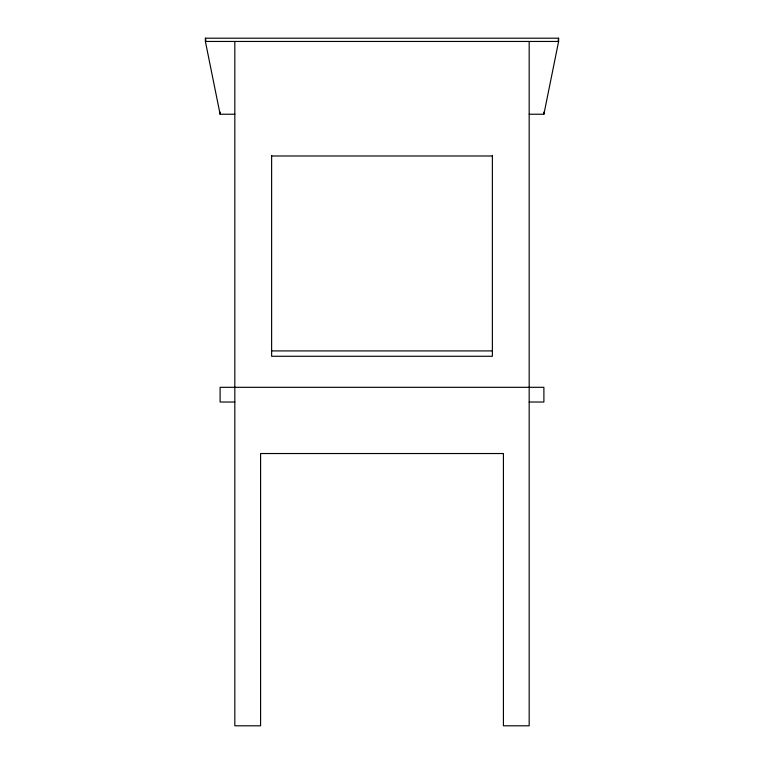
<?xml version="1.0" encoding="UTF-8"?>
<svg xmlns="http://www.w3.org/2000/svg" width="764" height="764" viewBox="0 0 764 764"><rect width="100%" height="100%" fill="white"/><g stroke="black" fill="none" stroke-linecap="round" stroke-linejoin="round"><path stroke-width="1.15" d="M558.14 40.511L558.608 38.2L205.392 38.2L205.392 41.457L220.108 114.237L234.825 114.237M529.175 114.237L543.892 114.237L558.608 41.457L558.608 38.2M205.392 41.457L558.608 41.457M271.621 155.99L492.379 155.99M271.621 350.915L492.379 350.915M234.825 402.026L220.108 402.026L220.108 387.31L543.892 387.31L543.892 402.026L529.175 402.026M205.392 38.2L205.86 40.511M543.892 112.069L543.892 114.237M529.175 41.457L529.175 725.8L503.419 725.8L503.419 453.529L260.581 453.529L260.581 725.8L234.825 725.8L234.825 41.457M492.379 155.398L492.379 356.272L271.621 356.272L271.621 155.398M220.108 112.069L220.108 114.237"/></g></svg>
